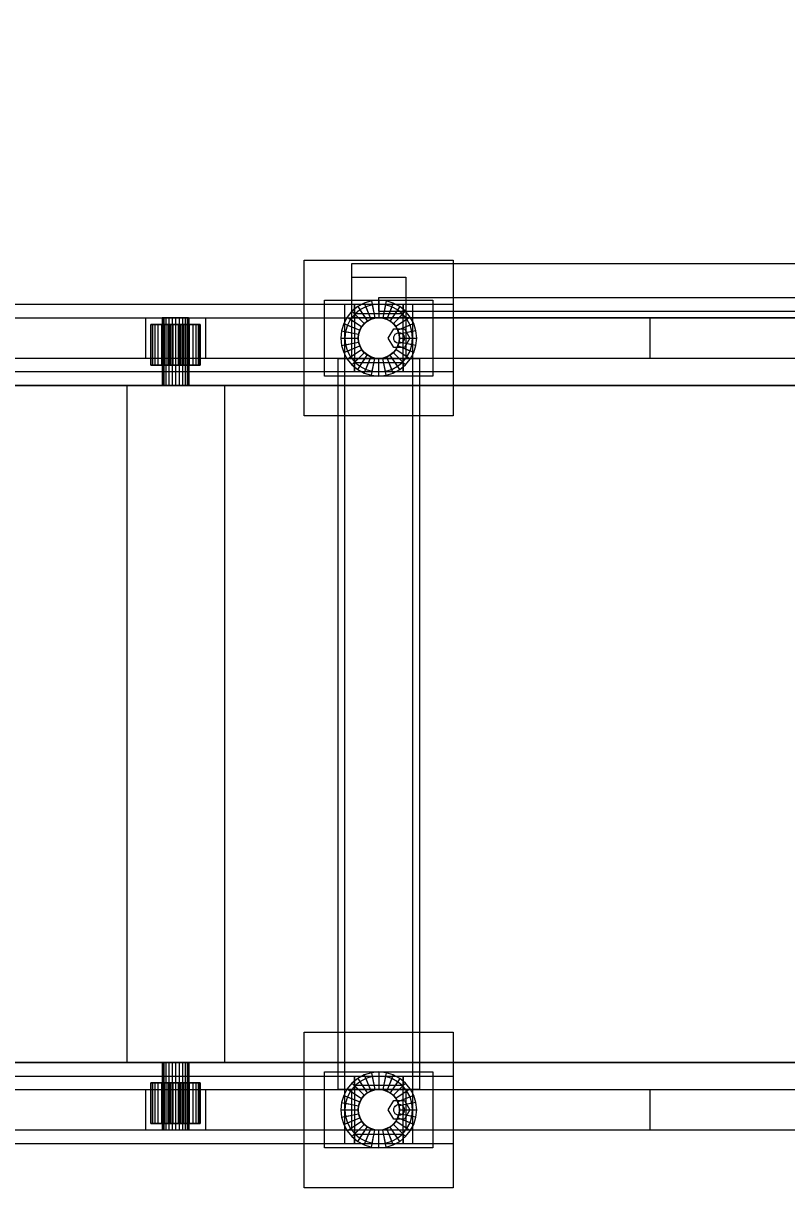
# Model space of a CAD drawing. Header units: millimetres. Extents: x -1970 to 34302, y -80068 to 6837.
# Drawn here: x 26866 to 27429, y -18342 to -17482 of the extents above; entities that cross this region are included whole.
import ezdxf

# ---------------------------------------------------------------- set-up
doc = ezdxf.new("R2010")
doc.units = ezdxf.units.MM
doc.layers.add('COTAS_P', color=1, linetype='Continuous', lineweight=0)
doc.layers.add('superior_C05', color=7, linetype='Continuous', lineweight=0)
doc.dimstyles.new('R19_100', dxfattribs={"dimtxt": 250, "dimasz": 150, "dimexe": 150, "dimexo": 80, "dimgap": 100, "dimtad": 1, "dimtih": 1, "dimtoh": 1, "dimdsep": 46, "dimcen": 0.09, "dimadec": 0, "dimazin": 0, "dimtfac": 1, "dimtdec": 4, "dimtofl": 0, "dimtmove": 0, "dimatfit": 3, "dimfxl": 1, "dimtolj": 1, "dimtzin": 0, "dimarcsym": 0})

# ---------------------------------------------------------------- blocks, each defined once
blk = doc.blocks.new('*D23')
at = {"layer": 'COTAS_P', "color": 0, "lineweight": -2, "transparency": 16777216}
for p, q in [((25128.19, -17920), (25128.19, -16950)), ((27628.19, -17920), (27628.19, -16950)), ((25278.19, -17100), (27478.19, -17100))]:
    blk.add_line(p, q, dxfattribs=at)
at = {"layer": 'COTAS_P', "color": 0, "transparency": 16777216}
for points in [[(25278.19, -17075), (25278.19, -17125), (25128.19, -17100)], [(27478.19, -17075), (27478.19, -17125), (27628.19, -17100)]]:
    blk.add_solid(points, dxfattribs=at)
at = {"layer": 'Defpoints', "color": 0, "transparency": 16777216}
for p in [(27628.19, -17100), (25128.19, -18000), (27628.19, -18000)]:
    blk.add_point(p, dxfattribs=at)

msp = doc.modelspace()

# ---------------------------------------------------------------- linework, layer by layer
at = {"layer": 'superior_C05'}
for p, q in [((27073.187, -17772.5), (27073.187, -17657.5)), ((27073.187, -17657.5), (27183.187, -17657.5)), ((27108.187, -17700), (27108.187, -17660)), ((27108.187, -17660), (28033.187, -17660)), ((27183.187, -17657.5), (27183.187, -17772.5)), ((27108.187, -17730), (27108.187, -17670)), ((27108.187, -17670), (27148.187, -17670)), ((27148.187, -17670), (27148.187, -17730)), ((25203.187, -17690), (27183.187, -17690)), ((27088.187, -17743), (27088.187, -17687)), ((27088.187, -17687), (27168.187, -17687)), ((27103.187, -17740), (27103.187, -17690)), ((27103.187, -17690), (27110.187, -17690)), ((27110.187, -17690), (27110.187, -17740)), ((27110.187, -17697), (27110.187, -17690)), ((27110.187, -17690), (27146.187, -17690)), ((27117.471, -17689.131), (27112.631, -17691.719)), ((27122.724, -17687.538), (27117.471, -17689.131)), ((27117.471, -17689.131), (27122.351, -17700.911)), ((27128.187, -17687), (27122.724, -17687.538)), ((27122.724, -17687.538), (27125.211, -17700.043)), ((27128.187, -17690), (27123.309, -17690.48)), ((27128.187, -17685), (27578.187, -17685)), ((27128.187, -17695), (27128.187, -17685)), ((27133.649, -17687.538), (27128.187, -17687)), ((27128.187, -17687), (27128.187, -17699.75)), ((27133.064, -17690.48), (27128.187, -17690)), ((27128.187, -17690), (27128.187, -17699.75)), ((27133.649, -17687.538), (27131.162, -17700.043)), ((27138.902, -17689.131), (27133.649, -17687.538)), ((27138.902, -17689.131), (27134.022, -17700.911)), ((27143.743, -17691.719), (27138.902, -17689.131)), ((27146.187, -17740), (27146.187, -17690)), ((27146.187, -17690), (27153.187, -17690)), ((27146.187, -17690), (27146.187, -17697)), ((27153.187, -17690), (27153.187, -17740)), ((27168.187, -17687), (27168.187, -17743)), ((27183.187, -17690), (27183.187, -17740)), ((27108.388, -17695.201), (27104.905, -17699.444)), ((27110.509, -17697.322), (27107.4, -17701.111)), ((27112.631, -17691.719), (27108.388, -17695.201)), ((27108.388, -17695.201), (27117.403, -17704.217)), ((27146.187, -17697), (27110.187, -17697)), ((27114.297, -17694.213), (27110.509, -17697.322)), ((27110.509, -17697.322), (27117.403, -17704.217)), ((27112.631, -17691.719), (27119.714, -17702.32)), ((27118.619, -17691.903), (27114.297, -17694.213)), ((27114.297, -17694.213), (27119.714, -17702.32)), ((27123.309, -17690.48), (27118.619, -17691.903)), ((27118.619, -17691.903), (27122.351, -17700.911)), ((27123.309, -17690.48), (27125.211, -17700.043)), ((27128.187, -17695), (27578.187, -17695)), ((27133.064, -17690.48), (27131.162, -17700.043)), ((27137.754, -17691.903), (27133.064, -17690.48)), ((27137.754, -17691.903), (27134.022, -17700.911)), ((27143.743, -17691.719), (27136.659, -17702.32)), ((27142.076, -17694.213), (27136.659, -17702.32)), ((27142.076, -17694.213), (27137.754, -17691.903)), ((27147.986, -17695.201), (27138.97, -17704.217)), ((27145.864, -17697.322), (27138.97, -17704.217)), ((27145.864, -17697.322), (27142.076, -17694.213)), ((27147.986, -17695.201), (27143.743, -17691.719)), ((27148.973, -17701.111), (27145.864, -17697.322)), ((27151.468, -17699.444), (27147.986, -17695.201)), ((25038.187, -17700), (27328.187, -17700)), ((26956.187, -17730), (26956.187, -17700)), ((26956.187, -17700), (27000.187, -17700)), ((26960.287, -17705), (26959.937, -17705)), ((26959.937, -17705), (26967.937, -17705)), ((26959.937, -17735), (26959.937, -17705)), ((26961.326, -17705), (26960.287, -17705)), ((26960.287, -17705), (26968.134, -17705)), ((26960.287, -17735), (26960.287, -17705)), ((26963.012, -17705), (26961.326, -17705)), ((26961.326, -17705), (26968.717, -17705)), ((26961.326, -17735), (26961.326, -17705)), ((26965.282, -17705), (26963.012, -17705)), ((26963.012, -17705), (26969.664, -17705)), ((26963.012, -17735), (26963.012, -17705)), ((26968.047, -17705), (26965.282, -17705)), ((26965.282, -17705), (26970.939, -17705)), ((26965.282, -17735), (26965.282, -17705)), ((26967.937, -17705), (26968.134, -17705)), ((26967.937, -17705), (26967.937, -17735)), ((26971.203, -17705), (26968.047, -17705)), ((26968.047, -17705), (26972.492, -17705)), ((26968.047, -17735), (26968.047, -17705)), ((26968.134, -17705), (26968.717, -17705)), ((26968.134, -17705), (26968.134, -17735)), ((26968.527, -17700), (26968.187, -17700)), ((26968.187, -17700), (26968.187, -17750)), ((26969.526, -17700), (26968.527, -17700)), ((26968.527, -17700), (26968.527, -17750)), ((26968.717, -17705), (26969.664, -17705)), ((26968.717, -17705), (26968.717, -17735)), ((26971.116, -17700), (26969.526, -17700)), ((26969.526, -17700), (26969.526, -17750)), ((26969.664, -17705), (26970.939, -17705)), ((26969.664, -17705), (26969.664, -17735)), ((26970.939, -17705), (26972.492, -17705)), ((26970.939, -17705), (26970.939, -17735)), ((26973.187, -17700), (26971.116, -17700)), ((26971.116, -17700), (26971.116, -17750)), ((26974.626, -17705), (26971.203, -17705)), ((26971.203, -17705), (26974.264, -17705)), ((26971.203, -17735), (26971.203, -17705)), ((26972.492, -17705), (26974.264, -17705)), ((26972.492, -17705), (26972.492, -17735)), ((26975.598, -17700), (26973.187, -17700)), ((26973.187, -17700), (26973.187, -17750)), ((26974.264, -17705), (26976.187, -17705)), ((26974.264, -17705), (26974.264, -17735)), ((26978.187, -17705), (26974.626, -17705)), ((26974.626, -17705), (26976.187, -17705)), ((26974.626, -17735), (26974.626, -17705)), ((26978.187, -17700), (26975.598, -17700)), ((26975.598, -17700), (26975.598, -17750)), ((26976.187, -17705), (26978.187, -17705)), ((26976.187, -17705), (26976.187, -17735)), ((26980.775, -17700), (26978.187, -17700)), ((26978.187, -17700), (26978.187, -17750)), ((26981.747, -17705), (26978.187, -17705)), ((26978.187, -17705), (26980.186, -17705)), ((26978.187, -17705), (26978.187, -17735)), ((26981.747, -17705), (26980.186, -17705)), ((26980.186, -17705), (26982.109, -17705)), ((26980.186, -17705), (26980.186, -17735)), ((26983.187, -17700), (26980.775, -17700)), ((26980.775, -17700), (26980.775, -17750)), ((26985.171, -17705), (26981.747, -17705)), ((26981.747, -17735), (26981.747, -17705)), ((26985.171, -17705), (26982.109, -17705)), ((26982.109, -17705), (26983.881, -17705)), ((26982.109, -17705), (26982.109, -17735)), ((26985.258, -17700), (26983.187, -17700)), ((26983.187, -17700), (26983.187, -17750)), ((26988.326, -17705), (26983.881, -17705)), ((26983.881, -17705), (26985.434, -17705)), ((26983.881, -17705), (26983.881, -17735)), ((26988.326, -17705), (26985.171, -17705)), ((26985.171, -17735), (26985.171, -17705)), ((26986.847, -17700), (26985.258, -17700)), ((26985.258, -17700), (26985.258, -17750)), ((26991.091, -17705), (26985.434, -17705)), ((26985.434, -17705), (26986.709, -17705)), ((26985.434, -17705), (26985.434, -17735)), ((26993.361, -17705), (26986.709, -17705)), ((26986.709, -17705), (26987.656, -17705)), ((26986.709, -17705), (26986.709, -17735)), ((26987.846, -17700), (26986.847, -17700)), ((26986.847, -17700), (26986.847, -17750)), ((26995.047, -17705), (26987.656, -17705)), ((26987.656, -17705), (26988.24, -17705)), ((26987.656, -17705), (26987.656, -17735)), ((26987.846, -17700), (26988.187, -17700)), ((26987.846, -17700), (26987.846, -17750)), ((26988.187, -17750), (26988.187, -17700)), ((26996.086, -17705), (26988.24, -17705)), ((26988.24, -17705), (26988.437, -17705)), ((26988.24, -17705), (26988.24, -17735)), ((26991.091, -17705), (26988.326, -17705)), ((26988.326, -17735), (26988.326, -17705)), ((26988.437, -17705), (26996.437, -17705)), ((26988.437, -17735), (26988.437, -17705)), ((26993.361, -17705), (26991.091, -17705)), ((26991.091, -17735), (26991.091, -17705)), ((26995.047, -17705), (26993.361, -17705)), ((26993.361, -17735), (26993.361, -17705)), ((26996.086, -17705), (26995.047, -17705)), ((26995.047, -17735), (26995.047, -17705)), ((26996.437, -17705), (26996.086, -17705)), ((26996.086, -17735), (26996.086, -17705)), ((26996.437, -17705), (26996.437, -17735)), ((27000.187, -17700), (27000.187, -17730)), ((27102.318, -17704.285), (27100.725, -17709.537)), ((27104.905, -17699.444), (27102.318, -17704.285)), ((27102.318, -17704.285), (27114.097, -17709.164)), ((27103.187, -18300), (27103.187, -17700)), ((27103.187, -17700), (27153.187, -17700)), ((27105.09, -17705.433), (27103.667, -17710.123)), ((27104.905, -17699.444), (27115.507, -17706.528)), ((27107.4, -17701.111), (27105.09, -17705.433)), ((27105.09, -17705.433), (27114.097, -17709.164)), ((27107.4, -17701.111), (27115.507, -17706.528)), ((27108.187, -17730), (27108.187, -17700)), ((27108.187, -17700), (27148.187, -17700)), ((28033.187, -17700), (27108.187, -17700)), ((27114.097, -17709.164), (27115.507, -17706.528)), ((27114.328, -17709.26), (27115.715, -17706.666)), ((27115.507, -17706.528), (27117.403, -17704.217)), ((27115.715, -17706.666), (27117.58, -17704.393)), ((27117.403, -17704.217), (27119.714, -17702.32)), ((27117.58, -17704.393), (27119.853, -17702.528)), ((27119.714, -17702.32), (27122.351, -17700.911)), ((27119.853, -17702.528), (27122.446, -17701.142)), ((27122.351, -17700.911), (27125.211, -17700.043)), ((27122.446, -17701.142), (27125.26, -17700.288)), ((27125.211, -17700.043), (27128.187, -17699.75)), ((27125.26, -17700.288), (27128.187, -17700)), ((27128.187, -17699.75), (27131.162, -17700.043)), ((27128.187, -17700), (27131.113, -17700.288)), ((27131.113, -17700.288), (27133.927, -17701.142)), ((27131.162, -17700.043), (27134.022, -17700.911)), ((27133.927, -17701.142), (27136.52, -17702.528)), ((27134.022, -17700.911), (27136.659, -17702.32)), ((27136.52, -17702.528), (27138.793, -17704.393)), ((27136.659, -17702.32), (27138.97, -17704.217)), ((27138.793, -17704.393), (27140.659, -17706.666)), ((27138.97, -17704.217), (27140.866, -17706.528)), ((27140.659, -17706.666), (27142.045, -17709.26)), ((27151.468, -17699.444), (27140.866, -17706.528)), ((27148.973, -17701.111), (27140.866, -17706.528)), ((27140.866, -17706.528), (27142.276, -17709.164)), ((27154.055, -17704.285), (27142.276, -17709.164)), ((27151.284, -17705.433), (27142.276, -17709.164)), ((27148.187, -17700), (27148.187, -17730)), ((27151.284, -17705.433), (27148.973, -17701.111)), ((27152.706, -17710.123), (27151.284, -17705.433)), ((27154.055, -17704.285), (27151.468, -17699.444)), ((27153.187, -17700), (27153.187, -18300)), ((27155.649, -17709.537), (27154.055, -17704.285)), ((27328.187, -17700), (27328.187, -17730)), ((27328.187, -17700), (27718.187, -17700)), ((27100.725, -17709.537), (27100.187, -17715)), ((27100.187, -17715), (27112.937, -17715)), ((27100.187, -17715), (27100.725, -17720.463)), ((27100.725, -17709.537), (27113.23, -17712.025)), ((27103.667, -17710.123), (27103.187, -17715)), ((27103.187, -17715), (27112.937, -17715)), ((27103.187, -17715), (27103.667, -17719.877)), ((27103.667, -17710.123), (27113.23, -17712.025)), ((27112.937, -17715), (27113.23, -17712.025)), ((27113.23, -17717.975), (27112.937, -17715)), ((27113.187, -17715), (27113.475, -17712.074)), ((27113.475, -17717.926), (27113.187, -17715)), ((27113.23, -17712.025), (27114.097, -17709.164)), ((27113.475, -17712.074), (27114.328, -17709.26)), ((27135.187, -17715), (27139.187, -17708.072)), ((27139.187, -17721.928), (27135.187, -17715)), ((27139.187, -17708.072), (27147.187, -17708.072)), ((27139.187, -17715), (27139.323, -17713.965)), ((27139.323, -17716.035), (27139.187, -17715)), ((27139.323, -17713.965), (27139.722, -17713)), ((27139.722, -17713), (27140.358, -17712.172)), ((27140.358, -17712.172), (27141.187, -17711.536)), ((27141.187, -17711.536), (27142.151, -17711.136)), ((27142.045, -17709.26), (27142.898, -17712.074)), ((27142.151, -17711.136), (27143.187, -17711)), ((27142.276, -17709.164), (27143.144, -17712.025)), ((27142.898, -17712.074), (27143.187, -17715)), ((27143.187, -17715), (27142.898, -17717.926)), ((27155.649, -17709.537), (27143.144, -17712.025)), ((27152.706, -17710.123), (27143.144, -17712.025)), ((27143.144, -17712.025), (27143.437, -17715)), ((27143.437, -17715), (27143.144, -17717.975)), ((27143.187, -17711), (27144.222, -17711.136)), ((27143.437, -17715), (27153.187, -17715)), ((27143.437, -17715), (27156.187, -17715)), ((27144.222, -17711.136), (27145.187, -17711.536)), ((27145.187, -17711.536), (27146.015, -17712.172)), ((27146.015, -17712.172), (27146.651, -17713)), ((27146.651, -17713), (27147.05, -17713.965)), ((27147.05, -17713.965), (27147.187, -17715)), ((27147.187, -17715), (27147.05, -17716.035)), ((27147.187, -17708.072), (27151.187, -17715)), ((27151.187, -17715), (27147.187, -17721.928)), ((27153.187, -17715), (27152.706, -17710.123)), ((27152.706, -17719.877), (27153.187, -17715)), ((27156.187, -17715), (27155.649, -17709.537)), ((27155.649, -17720.463), (27156.187, -17715)), ((27100.725, -17720.463), (27113.23, -17717.975)), ((27100.725, -17720.463), (27102.318, -17725.715)), ((27102.318, -17725.715), (27114.097, -17720.836)), ((27103.667, -17719.877), (27113.23, -17717.975)), ((27103.667, -17719.877), (27105.09, -17724.567)), ((27104.905, -17730.556), (27115.507, -17723.472)), ((27105.09, -17724.567), (27114.097, -17720.836)), ((27105.09, -17724.567), (27107.4, -17728.889)), ((27107.4, -17728.889), (27115.507, -17723.472)), ((27114.097, -17720.836), (27113.23, -17717.975)), ((27114.328, -17720.74), (27113.475, -17717.926)), ((27115.507, -17723.472), (27114.097, -17720.836)), ((27115.715, -17723.334), (27114.328, -17720.74)), ((27117.403, -17725.783), (27115.507, -17723.472)), ((27117.58, -17725.607), (27115.715, -17723.334)), ((27140.659, -17723.334), (27138.793, -17725.607)), ((27140.866, -17723.472), (27138.97, -17725.783)), ((27147.187, -17721.928), (27139.187, -17721.928)), ((27139.722, -17717), (27139.323, -17716.035)), ((27140.358, -17717.828), (27139.722, -17717)), ((27141.187, -17718.464), (27140.358, -17717.828)), ((27142.045, -17720.74), (27140.659, -17723.334)), ((27142.276, -17720.836), (27140.866, -17723.472)), ((27148.973, -17728.889), (27140.866, -17723.472)), ((27151.468, -17730.556), (27140.866, -17723.472)), ((27142.151, -17718.864), (27141.187, -17718.464)), ((27142.898, -17717.926), (27142.045, -17720.74)), ((27143.187, -17719), (27142.151, -17718.864)), ((27143.144, -17717.975), (27142.276, -17720.836)), ((27151.284, -17724.567), (27142.276, -17720.836)), ((27154.055, -17725.715), (27142.276, -17720.836)), ((27152.706, -17719.877), (27143.144, -17717.975)), ((27155.649, -17720.463), (27143.144, -17717.975)), ((27144.222, -17718.864), (27143.187, -17719)), ((27145.187, -17718.464), (27144.222, -17718.864)), ((27146.015, -17717.828), (27145.187, -17718.464)), ((27146.651, -17717), (27146.015, -17717.828)), ((27147.05, -17716.035), (27146.651, -17717)), ((27148.973, -17728.889), (27151.284, -17724.567)), ((27151.284, -17724.567), (27152.706, -17719.877)), ((27154.055, -17725.715), (27155.649, -17720.463)), ((27328.187, -17730), (25038.187, -17730)), ((27000.187, -17730), (26956.187, -17730)), ((27098.187, -18270), (27098.187, -17730)), ((27098.187, -17730), (27158.187, -17730)), ((27102.318, -17725.715), (27104.905, -17730.556)), ((27104.905, -17730.556), (27108.388, -17734.799)), ((27107.4, -17728.889), (27110.509, -17732.678)), ((27148.187, -17730), (27108.187, -17730)), ((27108.388, -17734.799), (27117.403, -17725.783)), ((27110.187, -17740), (27110.187, -17733)), ((27110.187, -17733), (27146.187, -17733)), ((27110.509, -17732.678), (27117.403, -17725.783)), ((27110.509, -17732.678), (27114.297, -17735.787)), ((27112.631, -17738.281), (27119.714, -17727.68)), ((27114.297, -17735.787), (27119.714, -17727.68)), ((27119.714, -17727.68), (27117.403, -17725.783)), ((27117.471, -17740.869), (27122.351, -17729.089)), ((27119.853, -17727.472), (27117.58, -17725.607)), ((27118.619, -17738.097), (27122.351, -17729.089)), ((27122.351, -17729.089), (27119.714, -17727.68)), ((27122.446, -17728.858), (27119.853, -17727.472)), ((27125.211, -17729.957), (27122.351, -17729.089)), ((27125.26, -17729.712), (27122.446, -17728.858)), ((27122.724, -17742.462), (27125.211, -17729.957)), ((27123.309, -17739.52), (27125.211, -17729.957)), ((27128.187, -17730.25), (27125.211, -17729.957)), ((27128.187, -17730), (27125.26, -17729.712)), ((27131.113, -17729.712), (27128.187, -17730)), ((27131.162, -17729.957), (27128.187, -17730.25)), ((27128.187, -17740), (27128.187, -17730.25)), ((27128.187, -17743), (27128.187, -17730.25)), ((27133.927, -17728.858), (27131.113, -17729.712)), ((27134.022, -17729.089), (27131.162, -17729.957)), ((27133.064, -17739.52), (27131.162, -17729.957)), ((27133.649, -17742.462), (27131.162, -17729.957)), ((27136.52, -17727.472), (27133.927, -17728.858)), ((27136.659, -17727.68), (27134.022, -17729.089)), ((27137.754, -17738.097), (27134.022, -17729.089)), ((27138.902, -17740.869), (27134.022, -17729.089)), ((27138.793, -17725.607), (27136.52, -17727.472)), ((27138.97, -17725.783), (27136.659, -17727.68)), ((27142.076, -17735.787), (27136.659, -17727.68)), ((27143.743, -17738.281), (27136.659, -17727.68)), ((27145.864, -17732.678), (27138.97, -17725.783)), ((27147.986, -17734.799), (27138.97, -17725.783)), ((27142.076, -17735.787), (27145.864, -17732.678)), ((27145.864, -17732.678), (27148.973, -17728.889)), ((27146.187, -17733), (27146.187, -17740)), ((27147.986, -17734.799), (27151.468, -17730.556)), ((27151.468, -17730.556), (27154.055, -17725.715)), ((27158.187, -17730), (27158.187, -18270)), ((27718.187, -17730), (27328.187, -17730)), ((27183.187, -17740), (25203.187, -17740)), ((26967.937, -17735), (26959.937, -17735)), ((26959.937, -17735), (26960.287, -17735)), ((26968.134, -17735), (26960.287, -17735)), ((26960.287, -17735), (26961.326, -17735)), ((26968.717, -17735), (26961.326, -17735)), ((26961.326, -17735), (26963.012, -17735)), ((26969.664, -17735), (26963.012, -17735)), ((26963.012, -17735), (26965.282, -17735)), ((26970.939, -17735), (26965.282, -17735)), ((26965.282, -17735), (26968.047, -17735)), ((26968.134, -17735), (26967.937, -17735)), ((26972.492, -17735), (26968.047, -17735)), ((26968.047, -17735), (26971.203, -17735)), ((26968.717, -17735), (26968.134, -17735)), ((26969.664, -17735), (26968.717, -17735)), ((26970.939, -17735), (26969.664, -17735)), ((26972.492, -17735), (26970.939, -17735)), ((26974.264, -17735), (26971.203, -17735)), ((26971.203, -17735), (26974.626, -17735)), ((26974.264, -17735), (26972.492, -17735)), ((26976.187, -17735), (26974.264, -17735)), ((26976.187, -17735), (26974.626, -17735)), ((26974.626, -17735), (26978.187, -17735)), ((26978.187, -17735), (26976.187, -17735)), ((26980.186, -17735), (26978.187, -17735)), ((26978.187, -17735), (26981.747, -17735)), ((26982.109, -17735), (26980.186, -17735)), ((26980.186, -17735), (26981.747, -17735)), ((26981.747, -17735), (26985.171, -17735)), ((26983.881, -17735), (26982.109, -17735)), ((26982.109, -17735), (26985.171, -17735)), ((26985.434, -17735), (26983.881, -17735)), ((26983.881, -17735), (26988.326, -17735)), ((26985.171, -17735), (26988.326, -17735)), ((26986.709, -17735), (26985.434, -17735)), ((26985.434, -17735), (26991.091, -17735)), ((26987.656, -17735), (26986.709, -17735)), ((26986.709, -17735), (26993.361, -17735)), ((26988.24, -17735), (26987.656, -17735)), ((26987.656, -17735), (26995.047, -17735)), ((26988.437, -17735), (26988.24, -17735)), ((26988.24, -17735), (26996.086, -17735)), ((26988.326, -17735), (26991.091, -17735)), ((26996.437, -17735), (26988.437, -17735)), ((26991.091, -17735), (26993.361, -17735)), ((26993.361, -17735), (26995.047, -17735)), ((26995.047, -17735), (26996.086, -17735)), ((26996.086, -17735), (26996.437, -17735)), ((27110.187, -17740), (27103.187, -17740)), ((27108.388, -17734.799), (27112.631, -17738.281)), ((27146.187, -17740), (27110.187, -17740)), ((27112.631, -17738.281), (27117.471, -17740.869)), ((27114.297, -17735.787), (27118.619, -17738.097)), ((27117.471, -17740.869), (27122.724, -17742.462)), ((27118.619, -17738.097), (27123.309, -17739.52)), ((27123.309, -17739.52), (27128.187, -17740)), ((27128.187, -17740), (27133.064, -17739.52)), ((27133.064, -17739.52), (27137.754, -17738.097)), ((27133.649, -17742.462), (27138.902, -17740.869)), ((27137.754, -17738.097), (27142.076, -17735.787)), ((27138.902, -17740.869), (27143.743, -17738.281)), ((27143.743, -17738.281), (27147.986, -17734.799)), ((27153.187, -17740), (27146.187, -17740)), ((27628.187, -17750), (25128.187, -17750)), ((25218.187, -17750), (27538.187, -17750)), ((26942.187, -17750), (26945.752, -17750)), ((26942.187, -17750), (26942.187, -18250)), ((26945.752, -17750), (26955.741, -17750)), ((26955.741, -17750), (26970.176, -17750)), ((26968.527, -17750), (26968.187, -17750)), ((26969.526, -17750), (26968.527, -17750)), ((26971.116, -17750), (26969.526, -17750)), ((26970.176, -17750), (26986.197, -17750)), ((26973.187, -17750), (26971.116, -17750)), ((26975.598, -17750), (26973.187, -17750)), ((26978.187, -17750), (26975.598, -17750)), ((26980.775, -17750), (26978.187, -17750)), ((26983.187, -17750), (26980.775, -17750)), ((26985.258, -17750), (26983.187, -17750)), ((26986.847, -17750), (26985.258, -17750)), ((26986.197, -17750), (27000.632, -17750)), ((26987.846, -17750), (26986.847, -17750)), ((26988.187, -17750), (26987.846, -17750)), ((27000.632, -17750), (27010.621, -17750)), ((27010.621, -17750), (27014.187, -17750)), ((27014.187, -17750), (27014.187, -18250)), ((27168.187, -17743), (27088.187, -17743)), ((27103.187, -18250), (27103.187, -17750)), ((27103.187, -17750), (27153.187, -17750)), ((27122.724, -17742.462), (27128.187, -17743)), ((27128.187, -17743), (27133.649, -17742.462)), ((27153.187, -17750), (27153.187, -18250)), ((27183.187, -17772.5), (27073.187, -17772.5)), ((27073.187, -18342.5), (27073.187, -18227.5)), ((27073.187, -18227.5), (27183.187, -18227.5)), ((27183.187, -18227.5), (27183.187, -18342.5)), ((25128.187, -18250), (27628.187, -18250)), ((27538.187, -18250), (25218.187, -18250)), ((26942.187, -18250), (26945.752, -18250)), ((26945.752, -18250), (26955.741, -18250)), ((26955.741, -18250), (26970.176, -18250)), ((26968.527, -18250), (26968.187, -18250)), ((26968.187, -18250), (26968.187, -18300)), ((26969.526, -18250), (26968.527, -18250)), ((26968.527, -18250), (26968.527, -18300)), ((26971.116, -18250), (26969.526, -18250)), ((26969.526, -18250), (26969.526, -18300)), ((26970.176, -18250), (26986.197, -18250)), ((26973.187, -18250), (26971.116, -18250)), ((26971.116, -18250), (26971.116, -18300)), ((26975.598, -18250), (26973.187, -18250)), ((26973.187, -18250), (26973.187, -18300)), ((26978.187, -18250), (26975.598, -18250)), ((26975.598, -18250), (26975.598, -18300)), ((26980.775, -18250), (26978.187, -18250)), ((26978.187, -18250), (26978.187, -18300)), ((26983.187, -18250), (26980.775, -18250)), ((26980.775, -18250), (26980.775, -18300)), ((26985.258, -18250), (26983.187, -18250)), ((26983.187, -18250), (26983.187, -18300)), ((26986.847, -18250), (26985.258, -18250)), ((26985.258, -18250), (26985.258, -18300)), ((26986.197, -18250), (27000.632, -18250)), ((26987.846, -18250), (26986.847, -18250)), ((26986.847, -18250), (26986.847, -18300)), ((26987.846, -18250), (26988.187, -18250)), ((26987.846, -18250), (26987.846, -18300)), ((26988.187, -18300), (26988.187, -18250)), ((27000.632, -18250), (27010.621, -18250)), ((27010.621, -18250), (27014.187, -18250)), ((27088.187, -18313), (27088.187, -18257)), ((27088.187, -18257), (27168.187, -18257)), ((27153.187, -18250), (27103.187, -18250)), ((27122.724, -18257.538), (27117.471, -18259.131)), ((27128.187, -18257), (27122.724, -18257.538)), ((27122.724, -18257.538), (27125.211, -18270.043)), ((27133.649, -18257.538), (27128.187, -18257)), ((27128.187, -18257), (27128.187, -18269.75)), ((27133.649, -18257.538), (27131.162, -18270.043)), ((27138.902, -18259.131), (27133.649, -18257.538)), ((27168.187, -18257), (27168.187, -18313)), ((25203.187, -18260), (27183.187, -18260)), ((26960.287, -18265), (26959.937, -18265)), ((26959.937, -18265), (26967.937, -18265)), ((26959.937, -18295), (26959.937, -18265)), ((26961.326, -18265), (26960.287, -18265)), ((26960.287, -18265), (26968.134, -18265)), ((26960.287, -18295), (26960.287, -18265)), ((26963.012, -18265), (26961.326, -18265)), ((26961.326, -18265), (26968.717, -18265)), ((26961.326, -18295), (26961.326, -18265)), ((26965.282, -18265), (26963.012, -18265)), ((26963.012, -18265), (26969.664, -18265)), ((26963.012, -18295), (26963.012, -18265)), ((26968.047, -18265), (26965.282, -18265)), ((26965.282, -18265), (26970.939, -18265)), ((26965.282, -18295), (26965.282, -18265)), ((26967.937, -18265), (26968.134, -18265)), ((26967.937, -18265), (26967.937, -18295)), ((26971.203, -18265), (26968.047, -18265)), ((26968.047, -18265), (26972.492, -18265)), ((26968.047, -18295), (26968.047, -18265)), ((26968.134, -18265), (26968.717, -18265)), ((26968.134, -18265), (26968.134, -18295)), ((26968.717, -18265), (26969.664, -18265)), ((26968.717, -18265), (26968.717, -18295)), ((26969.664, -18265), (26970.939, -18265)), ((26969.664, -18265), (26969.664, -18295)), ((26970.939, -18265), (26972.492, -18265)), ((26970.939, -18265), (26970.939, -18295)), ((26974.626, -18265), (26971.203, -18265)), ((26971.203, -18265), (26974.264, -18265)), ((26971.203, -18295), (26971.203, -18265)), ((26972.492, -18265), (26974.264, -18265)), ((26972.492, -18265), (26972.492, -18295)), ((26974.264, -18265), (26976.187, -18265)), ((26974.264, -18265), (26974.264, -18295)), ((26978.187, -18265), (26974.626, -18265)), ((26974.626, -18265), (26976.187, -18265)), ((26974.626, -18295), (26974.626, -18265)), ((26976.187, -18265), (26978.187, -18265)), ((26976.187, -18265), (26976.187, -18295)), ((26981.747, -18265), (26978.187, -18265)), ((26978.187, -18265), (26980.186, -18265)), ((26978.187, -18265), (26978.187, -18295)), ((26981.747, -18265), (26980.186, -18265)), ((26980.186, -18265), (26982.109, -18265)), ((26980.186, -18265), (26980.186, -18295)), ((26985.171, -18265), (26981.747, -18265)), ((26981.747, -18295), (26981.747, -18265)), ((26985.171, -18265), (26982.109, -18265)), ((26982.109, -18265), (26983.881, -18265)), ((26982.109, -18265), (26982.109, -18295)), ((26988.326, -18265), (26983.881, -18265)), ((26983.881, -18265), (26985.434, -18265)), ((26983.881, -18265), (26983.881, -18295)), ((26988.326, -18265), (26985.171, -18265)), ((26985.171, -18295), (26985.171, -18265)), ((26991.091, -18265), (26985.434, -18265)), ((26985.434, -18265), (26986.709, -18265)), ((26985.434, -18265), (26985.434, -18295)), ((26993.361, -18265), (26986.709, -18265)), ((26986.709, -18265), (26987.656, -18265)), ((26986.709, -18265), (26986.709, -18295)), ((26995.047, -18265), (26987.656, -18265)), ((26987.656, -18265), (26988.24, -18265)), ((26987.656, -18265), (26987.656, -18295)), ((26996.086, -18265), (26988.24, -18265)), ((26988.24, -18265), (26988.437, -18265)), ((26988.24, -18265), (26988.24, -18295)), ((26991.091, -18265), (26988.326, -18265)), ((26988.326, -18295), (26988.326, -18265)), ((26988.437, -18265), (26996.437, -18265)), ((26988.437, -18295), (26988.437, -18265)), ((26993.361, -18265), (26991.091, -18265)), ((26991.091, -18295), (26991.091, -18265)), ((26995.047, -18265), (26993.361, -18265)), ((26993.361, -18295), (26993.361, -18265)), ((26996.086, -18265), (26995.047, -18265)), ((26995.047, -18295), (26995.047, -18265)), ((26996.437, -18265), (26996.086, -18265)), ((26996.086, -18295), (26996.086, -18265)), ((26996.437, -18265), (26996.437, -18295)), ((27103.187, -18310), (27103.187, -18260)), ((27103.187, -18260), (27110.187, -18260)), ((27108.388, -18265.201), (27104.905, -18269.444)), ((27112.631, -18261.719), (27108.388, -18265.201)), ((27108.388, -18265.201), (27117.403, -18274.217)), ((27110.187, -18260), (27110.187, -18310)), ((27110.187, -18267), (27110.187, -18260)), ((27110.187, -18260), (27146.187, -18260)), ((27114.297, -18264.213), (27110.509, -18267.322)), ((27117.471, -18259.131), (27112.631, -18261.719)), ((27112.631, -18261.719), (27119.714, -18272.32)), ((27118.619, -18261.903), (27114.297, -18264.213)), ((27114.297, -18264.213), (27119.714, -18272.32)), ((27117.471, -18259.131), (27122.351, -18270.911)), ((27123.309, -18260.48), (27118.619, -18261.903)), ((27118.619, -18261.903), (27122.351, -18270.911)), ((27128.187, -18260), (27123.309, -18260.48)), ((27123.309, -18260.48), (27125.211, -18270.043)), ((27133.064, -18260.48), (27128.187, -18260)), ((27128.187, -18260), (27128.187, -18269.75)), ((27133.064, -18260.48), (27131.162, -18270.043)), ((27137.754, -18261.903), (27133.064, -18260.48)), ((27138.902, -18259.131), (27134.022, -18270.911)), ((27137.754, -18261.903), (27134.022, -18270.911)), ((27143.743, -18261.719), (27136.659, -18272.32)), ((27142.076, -18264.213), (27136.659, -18272.32)), ((27142.076, -18264.213), (27137.754, -18261.903)), ((27143.743, -18261.719), (27138.902, -18259.131)), ((27147.986, -18265.201), (27138.97, -18274.217)), ((27145.864, -18267.322), (27142.076, -18264.213)), ((27147.986, -18265.201), (27143.743, -18261.719)), ((27146.187, -18310), (27146.187, -18260)), ((27146.187, -18260), (27153.187, -18260)), ((27146.187, -18260), (27146.187, -18267)), ((27151.468, -18269.444), (27147.986, -18265.201)), ((27153.187, -18260), (27153.187, -18310)), ((27183.187, -18260), (27183.187, -18310)), ((25038.187, -18270), (27328.187, -18270)), ((26956.187, -18300), (26956.187, -18270)), ((26956.187, -18270), (27000.187, -18270)), ((27000.187, -18270), (27000.187, -18300)), ((27158.187, -18270), (27098.187, -18270)), ((27102.318, -18274.285), (27100.725, -18279.537)), ((27104.905, -18269.444), (27102.318, -18274.285)), ((27102.318, -18274.285), (27114.097, -18279.164)), ((27104.905, -18269.444), (27115.507, -18276.528)), ((27107.4, -18271.111), (27105.09, -18275.433)), ((27110.509, -18267.322), (27107.4, -18271.111)), ((27107.4, -18271.111), (27115.507, -18276.528)), ((27108.187, -18300), (27108.187, -18270)), ((27108.187, -18270), (27148.187, -18270)), ((27146.187, -18267), (27110.187, -18267)), ((27110.509, -18267.322), (27117.403, -18274.217)), ((27115.507, -18276.528), (27117.403, -18274.217)), ((27115.715, -18276.666), (27117.58, -18274.393)), ((27117.403, -18274.217), (27119.714, -18272.32)), ((27117.58, -18274.393), (27119.853, -18272.528)), ((27119.714, -18272.32), (27122.351, -18270.911)), ((27119.853, -18272.528), (27122.446, -18271.142)), ((27122.351, -18270.911), (27125.211, -18270.043)), ((27122.446, -18271.142), (27125.26, -18270.288)), ((27125.211, -18270.043), (27128.187, -18269.75)), ((27125.26, -18270.288), (27128.187, -18270)), ((27128.187, -18269.75), (27131.162, -18270.043)), ((27128.187, -18270), (27131.113, -18270.288)), ((27131.113, -18270.288), (27133.927, -18271.142)), ((27131.162, -18270.043), (27134.022, -18270.911)), ((27133.927, -18271.142), (27136.52, -18272.528)), ((27134.022, -18270.911), (27136.659, -18272.32)), ((27136.52, -18272.528), (27138.793, -18274.393)), ((27136.659, -18272.32), (27138.97, -18274.217)), ((27138.793, -18274.393), (27140.659, -18276.666)), ((27145.864, -18267.322), (27138.97, -18274.217)), ((27138.97, -18274.217), (27140.866, -18276.528)), ((27151.468, -18269.444), (27140.866, -18276.528)), ((27148.973, -18271.111), (27140.866, -18276.528)), ((27154.055, -18274.285), (27142.276, -18279.164)), ((27148.973, -18271.111), (27145.864, -18267.322)), ((27148.187, -18270), (27148.187, -18300)), ((27151.284, -18275.433), (27148.973, -18271.111)), ((27154.055, -18274.285), (27151.468, -18269.444)), ((27155.649, -18279.537), (27154.055, -18274.285)), ((27328.187, -18270), (27328.187, -18300)), ((27328.187, -18270), (27718.187, -18270)), ((27100.725, -18279.537), (27100.187, -18285)), ((27100.725, -18279.537), (27113.23, -18282.025)), ((27103.667, -18280.123), (27103.187, -18285)), ((27105.09, -18275.433), (27103.667, -18280.123)), ((27103.667, -18280.123), (27113.23, -18282.025)), ((27105.09, -18275.433), (27114.097, -18279.164)), ((27112.937, -18285), (27113.23, -18282.025)), ((27113.187, -18285), (27113.475, -18282.074)), ((27113.23, -18282.025), (27114.097, -18279.164)), ((27113.475, -18282.074), (27114.328, -18279.26)), ((27114.097, -18279.164), (27115.507, -18276.528)), ((27114.328, -18279.26), (27115.715, -18276.666)), ((27135.187, -18285), (27139.187, -18278.072)), ((27139.187, -18278.072), (27147.187, -18278.072)), ((27139.323, -18283.965), (27139.722, -18283)), ((27139.722, -18283), (27140.358, -18282.172)), ((27140.358, -18282.172), (27141.187, -18281.536)), ((27140.659, -18276.666), (27142.045, -18279.26)), ((27140.866, -18276.528), (27142.276, -18279.164)), ((27141.187, -18281.536), (27142.151, -18281.136)), ((27142.045, -18279.26), (27142.898, -18282.074)), ((27142.151, -18281.136), (27143.187, -18281)), ((27151.284, -18275.433), (27142.276, -18279.164)), ((27142.276, -18279.164), (27143.144, -18282.025)), ((27142.898, -18282.074), (27143.187, -18285)), ((27155.649, -18279.537), (27143.144, -18282.025)), ((27152.706, -18280.123), (27143.144, -18282.025)), ((27143.144, -18282.025), (27143.437, -18285)), ((27143.187, -18281), (27144.222, -18281.136)), ((27144.222, -18281.136), (27145.187, -18281.536)), ((27145.187, -18281.536), (27146.015, -18282.172)), ((27146.015, -18282.172), (27146.651, -18283)), ((27146.651, -18283), (27147.05, -18283.965)), ((27147.187, -18278.072), (27151.187, -18285)), ((27152.706, -18280.123), (27151.284, -18275.433)), ((27153.187, -18285), (27152.706, -18280.123)), ((27156.187, -18285), (27155.649, -18279.537)), ((27100.187, -18285), (27112.937, -18285)), ((27100.187, -18285), (27100.725, -18290.463)), ((27100.725, -18290.463), (27113.23, -18287.975)), ((27100.725, -18290.463), (27102.318, -18295.715)), ((27102.318, -18295.715), (27114.097, -18290.836)), ((27103.187, -18285), (27112.937, -18285)), ((27103.187, -18285), (27103.667, -18289.877)), ((27103.667, -18289.877), (27113.23, -18287.975)), ((27103.667, -18289.877), (27105.09, -18294.567)), ((27105.09, -18294.567), (27114.097, -18290.836)), ((27113.23, -18287.975), (27112.937, -18285)), ((27113.475, -18287.926), (27113.187, -18285)), ((27114.097, -18290.836), (27113.23, -18287.975)), ((27114.328, -18290.74), (27113.475, -18287.926)), ((27115.507, -18293.472), (27114.097, -18290.836)), ((27115.715, -18293.334), (27114.328, -18290.74)), ((27139.187, -18291.928), (27135.187, -18285)), ((27139.187, -18285), (27139.323, -18283.965)), ((27139.323, -18286.035), (27139.187, -18285)), ((27147.187, -18291.928), (27139.187, -18291.928)), ((27139.722, -18287), (27139.323, -18286.035)), ((27140.358, -18287.828), (27139.722, -18287)), ((27141.187, -18288.464), (27140.358, -18287.828)), ((27142.045, -18290.74), (27140.659, -18293.334)), ((27142.276, -18290.836), (27140.866, -18293.472)), ((27142.151, -18288.864), (27141.187, -18288.464)), ((27142.898, -18287.926), (27142.045, -18290.74)), ((27143.187, -18289), (27142.151, -18288.864)), ((27143.144, -18287.975), (27142.276, -18290.836)), ((27151.284, -18294.567), (27142.276, -18290.836)), ((27154.055, -18295.715), (27142.276, -18290.836)), ((27143.187, -18285), (27142.898, -18287.926)), ((27143.437, -18285), (27143.144, -18287.975)), ((27152.706, -18289.877), (27143.144, -18287.975)), ((27155.649, -18290.463), (27143.144, -18287.975)), ((27144.222, -18288.864), (27143.187, -18289)), ((27143.437, -18285), (27153.187, -18285)), ((27143.437, -18285), (27156.187, -18285)), ((27145.187, -18288.464), (27144.222, -18288.864)), ((27146.015, -18287.828), (27145.187, -18288.464)), ((27146.651, -18287), (27146.015, -18287.828)), ((27147.05, -18286.035), (27146.651, -18287)), ((27147.05, -18283.965), (27147.187, -18285)), ((27147.187, -18285), (27147.05, -18286.035)), ((27151.187, -18285), (27147.187, -18291.928)), ((27151.284, -18294.567), (27152.706, -18289.877)), ((27152.706, -18289.877), (27153.187, -18285)), ((27154.055, -18295.715), (27155.649, -18290.463)), ((27155.649, -18290.463), (27156.187, -18285)), ((27328.187, -18300), (25038.187, -18300)), ((27000.187, -18300), (26956.187, -18300)), ((26967.937, -18295), (26959.937, -18295)), ((26959.937, -18295), (26960.287, -18295)), ((26968.134, -18295), (26960.287, -18295)), ((26960.287, -18295), (26961.326, -18295)), ((26968.717, -18295), (26961.326, -18295)), ((26961.326, -18295), (26963.012, -18295)), ((26969.664, -18295), (26963.012, -18295)), ((26963.012, -18295), (26965.282, -18295)), ((26970.939, -18295), (26965.282, -18295)), ((26965.282, -18295), (26968.047, -18295)), ((26968.134, -18295), (26967.937, -18295)), ((26972.492, -18295), (26968.047, -18295)), ((26968.047, -18295), (26971.203, -18295)), ((26968.717, -18295), (26968.134, -18295)), ((26968.527, -18300), (26968.187, -18300)), ((26969.526, -18300), (26968.527, -18300)), ((26969.664, -18295), (26968.717, -18295)), ((26971.116, -18300), (26969.526, -18300)), ((26970.939, -18295), (26969.664, -18295)), ((26972.492, -18295), (26970.939, -18295)), ((26973.187, -18300), (26971.116, -18300)), ((26974.264, -18295), (26971.203, -18295)), ((26971.203, -18295), (26974.626, -18295)), ((26974.264, -18295), (26972.492, -18295)), ((26975.598, -18300), (26973.187, -18300)), ((26976.187, -18295), (26974.264, -18295)), ((26976.187, -18295), (26974.626, -18295)), ((26974.626, -18295), (26978.187, -18295)), ((26978.187, -18300), (26975.598, -18300)), ((26978.187, -18295), (26976.187, -18295)), ((26980.186, -18295), (26978.187, -18295)), ((26978.187, -18295), (26981.747, -18295)), ((26980.775, -18300), (26978.187, -18300)), ((26982.109, -18295), (26980.186, -18295)), ((26980.186, -18295), (26981.747, -18295)), ((26983.187, -18300), (26980.775, -18300)), ((26981.747, -18295), (26985.171, -18295)), ((26983.881, -18295), (26982.109, -18295)), ((26982.109, -18295), (26985.171, -18295)), ((26985.258, -18300), (26983.187, -18300)), ((26985.434, -18295), (26983.881, -18295)), ((26983.881, -18295), (26988.326, -18295)), ((26985.171, -18295), (26988.326, -18295)), ((26986.847, -18300), (26985.258, -18300)), ((26986.709, -18295), (26985.434, -18295)), ((26985.434, -18295), (26991.091, -18295)), ((26987.656, -18295), (26986.709, -18295)), ((26986.709, -18295), (26993.361, -18295)), ((26987.846, -18300), (26986.847, -18300)), ((26988.24, -18295), (26987.656, -18295)), ((26987.656, -18295), (26995.047, -18295)), ((26988.187, -18300), (26987.846, -18300)), ((26988.437, -18295), (26988.24, -18295)), ((26988.24, -18295), (26996.086, -18295)), ((26988.326, -18295), (26991.091, -18295)), ((26996.437, -18295), (26988.437, -18295)), ((26991.091, -18295), (26993.361, -18295)), ((26993.361, -18295), (26995.047, -18295)), ((26995.047, -18295), (26996.086, -18295)), ((26996.086, -18295), (26996.437, -18295)), ((27102.318, -18295.715), (27104.905, -18300.556)), ((27153.187, -18300), (27103.187, -18300)), ((27104.905, -18300.556), (27115.507, -18293.472)), ((27104.905, -18300.556), (27108.388, -18304.799)), ((27105.09, -18294.567), (27107.4, -18298.889)), ((27107.4, -18298.889), (27115.507, -18293.472)), ((27107.4, -18298.889), (27110.509, -18302.678)), ((27148.187, -18300), (27108.187, -18300)), ((27108.388, -18304.799), (27117.403, -18295.783)), ((27110.509, -18302.678), (27117.403, -18295.783)), ((27112.631, -18308.281), (27119.714, -18297.68)), ((27114.297, -18305.787), (27119.714, -18297.68)), ((27117.403, -18295.783), (27115.507, -18293.472)), ((27117.58, -18295.607), (27115.715, -18293.334)), ((27119.714, -18297.68), (27117.403, -18295.783)), ((27117.471, -18310.869), (27122.351, -18299.089)), ((27119.853, -18297.472), (27117.58, -18295.607)), ((27118.619, -18308.097), (27122.351, -18299.089)), ((27122.351, -18299.089), (27119.714, -18297.68)), ((27122.446, -18298.858), (27119.853, -18297.472)), ((27125.211, -18299.957), (27122.351, -18299.089)), ((27125.26, -18299.712), (27122.446, -18298.858)), ((27122.724, -18312.462), (27125.211, -18299.957)), ((27123.309, -18309.52), (27125.211, -18299.957)), ((27128.187, -18300.25), (27125.211, -18299.957)), ((27128.187, -18300), (27125.26, -18299.712)), ((27131.113, -18299.712), (27128.187, -18300)), ((27131.162, -18299.957), (27128.187, -18300.25)), ((27128.187, -18310), (27128.187, -18300.25)), ((27128.187, -18313), (27128.187, -18300.25)), ((27133.927, -18298.858), (27131.113, -18299.712)), ((27134.022, -18299.089), (27131.162, -18299.957)), ((27133.064, -18309.52), (27131.162, -18299.957)), ((27133.649, -18312.462), (27131.162, -18299.957)), ((27136.52, -18297.472), (27133.927, -18298.858)), ((27136.659, -18297.68), (27134.022, -18299.089)), ((27137.754, -18308.097), (27134.022, -18299.089)), ((27138.902, -18310.869), (27134.022, -18299.089)), ((27138.793, -18295.607), (27136.52, -18297.472)), ((27138.97, -18295.783), (27136.659, -18297.68)), ((27142.076, -18305.787), (27136.659, -18297.68)), ((27143.743, -18308.281), (27136.659, -18297.68)), ((27140.659, -18293.334), (27138.793, -18295.607)), ((27140.866, -18293.472), (27138.97, -18295.783)), ((27145.864, -18302.678), (27138.97, -18295.783)), ((27147.986, -18304.799), (27138.97, -18295.783)), ((27148.973, -18298.889), (27140.866, -18293.472)), ((27151.468, -18300.556), (27140.866, -18293.472)), ((27145.864, -18302.678), (27148.973, -18298.889)), ((27147.986, -18304.799), (27151.468, -18300.556)), ((27148.973, -18298.889), (27151.284, -18294.567)), ((27151.468, -18300.556), (27154.055, -18295.715)), ((27718.187, -18300), (27328.187, -18300)), ((27108.388, -18304.799), (27112.631, -18308.281)), ((27110.187, -18310), (27110.187, -18303)), ((27110.187, -18303), (27146.187, -18303)), ((27110.509, -18302.678), (27114.297, -18305.787)), ((27112.631, -18308.281), (27117.471, -18310.869)), ((27114.297, -18305.787), (27118.619, -18308.097)), ((27118.619, -18308.097), (27123.309, -18309.52)), ((27133.064, -18309.52), (27137.754, -18308.097)), ((27137.754, -18308.097), (27142.076, -18305.787)), ((27138.902, -18310.869), (27143.743, -18308.281)), ((27142.076, -18305.787), (27145.864, -18302.678)), ((27143.743, -18308.281), (27147.986, -18304.799)), ((27146.187, -18303), (27146.187, -18310)), ((27183.187, -18310), (25203.187, -18310)), ((27168.187, -18313), (27088.187, -18313)), ((27110.187, -18310), (27103.187, -18310)), ((27146.187, -18310), (27110.187, -18310)), ((27117.471, -18310.869), (27122.724, -18312.462)), ((27122.724, -18312.462), (27128.187, -18313)), ((27123.309, -18309.52), (27128.187, -18310)), ((27128.187, -18310), (27133.064, -18309.52)), ((27128.187, -18313), (27133.649, -18312.462)), ((27133.649, -18312.462), (27138.902, -18310.869)), ((27153.187, -18310), (27146.187, -18310)), ((27183.187, -18342.5), (27073.187, -18342.5))]:
    msp.add_line(p, q, dxfattribs=at)

# ---------------------------------------------------------------- dimensions: what is measured, and where the dimension line sits
at = {"layer": 'COTAS_P'}
dim = msp.add_aligned_dim(p1=(25128.187, -18000), p2=(27628.187, -18000), distance=900, text='<> P', dimstyle='R19_100', dxfattribs=at)
dim.commit()
dim.dimension.update_dxf_attribs({"geometry": '*D23', "text_midpoint": (26378.187, -17100)})

doc.saveas('drawing.dxf')
